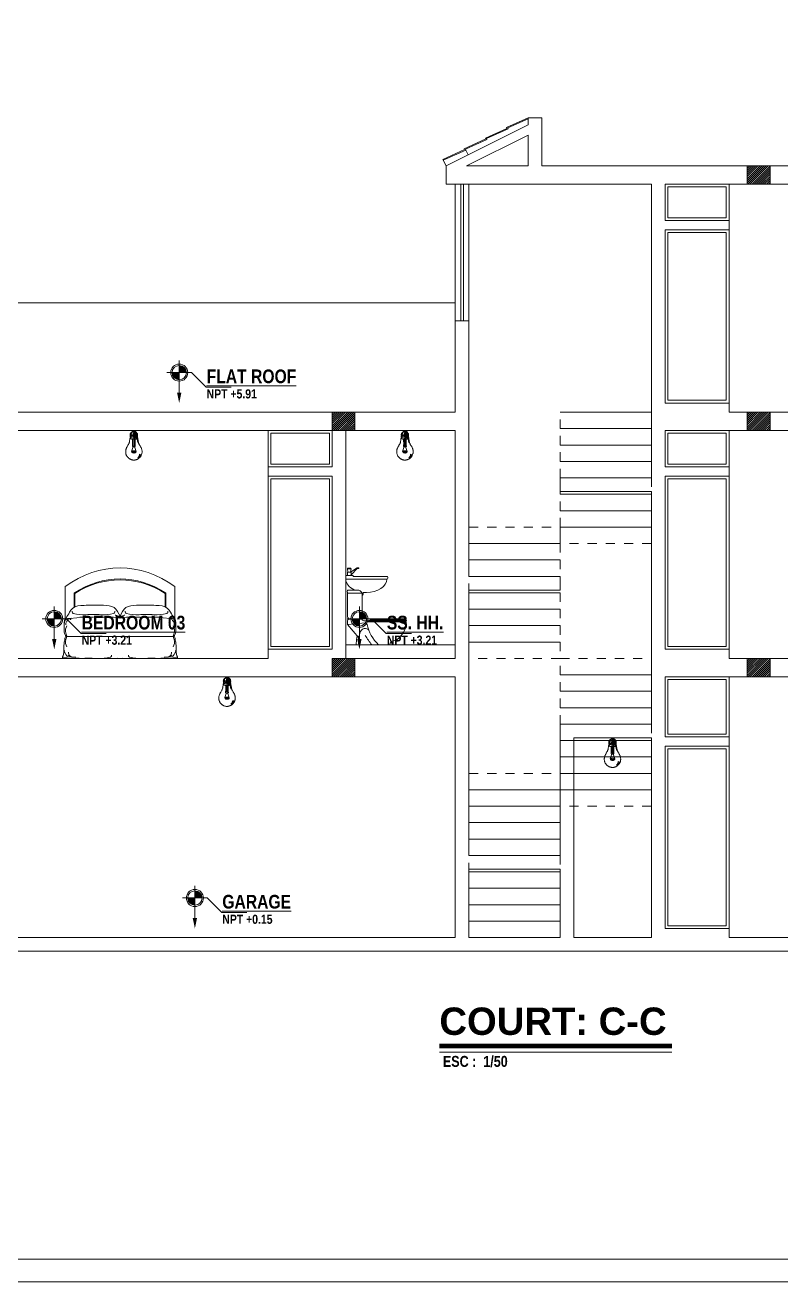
# Model space of a CAD drawing. Header units: millimetres. Extents: x 68 to 194, y 47 to 103.
# Drawn here: x 120.55 to 128.83, y 75.1 to 88.88 of the extents above; entities that cross this region are included whole.
import ezdxf
from ezdxf.enums import TextEntityAlignment as Align

# ---------------------------------------------------------------- set-up
doc = ezdxf.new("R2010")
doc.units = ezdxf.units.MM
doc.linetypes.add('DASHED2', pattern=[0.375, 0.25, -0.125])
for name, color, linetype, lineweight in [('A_Bloques', 56, 'Continuous', 15), ('A_Pared', 147, 'Continuous', 15), ('A_Texto', 43, 'Continuous', 9), ('A_Ventana', 140, 'Continuous', 9), ('Complemento', 151, 'Continuous', 9), ('E_Columna', 3, 'Continuous', 25), ('G_Proyección', 8, 'DASHED2', 15), ('G_Texto', 122, 'Continuous', 20), ('Teja', 14, 'Continuous', 20)]:
    doc.layers.add(name, color=color, linetype=linetype, lineweight=lineweight)
doc.styles.add('AMBIENTES', font='ARIALNB.TTF', dxfattribs={"height": 0.15})
doc.styles.add('Arial Marron', font='ARIALN.TTF')
doc.styles.add('Cotas', font='ARIALNB.TTF', dxfattribs={"height": 0.1})
doc.styles.add('Titulo', font='arialbd.ttf', dxfattribs={"height": 0.2})

# ---------------------------------------------------------------- blocks, each defined once
blk = doc.blocks.new('TITULP')
h = blk.add_hatch(color=1)
h.paths.add_polyline_path([(0, -0.055), (0, -0.134), (0.079, -0.134, 0.414214)])
h.paths.add_polyline_path([(0, -0.134), (-0.079, -0.134, 0.414214), (0, -0.213)])
for p, q in [((0, -0.353), (0, 0)), ((-0.134, -0.134), (0.134, -0.134)), ((0.294, -0.294), (0.57, -0.294))]:
    blk.add_line(p, q)
at = {"lineweight": 18}
blk.add_line((0.134, -0.134), (0.294, -0.294), dxfattribs=at)
for radius in [0.0937, 0.0785]:
    blk.add_circle((0, -0.134), radius)
blk.add_solid([(0.024, -0.353), (0, -0.468), (-0.024, -0.353)])
at = {"style": 'Arial Marron', "width": 1.35}
blk.add_attdef('%%USALA', text='', height=0.14, dxfattribs=at).set_placement((0.305, -0.112), align=Align.TOP_LEFT)
at = {"style": 'Arial Marron', "width": 1.1}
blk.add_attdef('NPT%%P0.00', text='', height=0.1, dxfattribs=at).set_placement((0.603, -0.397), align=Align.MIDDLE_CENTER)
at = {"style": 'Arial Marron'}
blk.add_attdef('PISO', text='', height=0.08, dxfattribs=at).set_placement((0.603, -0.539), align=Align.MIDDLE_CENTER)
blk = doc.blocks.new('FOCO')
at = {"color": 7, "lineweight": 13}
for points in [[(0.044, -0.034), (0.027, -0.007), (0.025, -0.006), (0.023, -0.004), (0.02, -0.003), (0.017, -0.002), (0.014, -0.001), (0.011, -0.001), (0.008, -0.001), (0.005, 0), (0.001, 0), (-0.001, 0), (-0.005, 0), (-0.008, -0.001), (-0.011, -0.001), (-0.015, -0.001), (-0.018, -0.002), (-0.021, -0.003), (-0.023, -0.004), (-0.025, -0.006), (-0.026, -0.007), (-0.028, -0.008), (-0.043, -0.034)], [(-0.086, -0.268), (-0.083, -0.264), (-0.066, -0.19), (-0.063, -0.182), (-0.058, -0.176), (-0.051, -0.171), (-0.044, -0.166), (-0.036, -0.162), (-0.028, -0.159), (-0.018, -0.155), (-0.011, -0.153), (-0.001, -0.152), (0.011, -0.153), (0.009, -0.148), (0.001, -0.147), (-0.005, -0.147), (-0.013, -0.148), (-0.02, -0.149), (-0.03, -0.15), (-0.037, -0.152), (-0.046, -0.154), (-0.05, -0.156), (-0.058, -0.159), (-0.065, -0.163), (-0.068, -0.166), (-0.07, -0.17), (-0.072, -0.177), (-0.073, -0.185), (-0.086, -0.268), (-0.086, -0.268)], [(-0.012, -0.197), (-0.012, -0.335)], [(0.021, -0.197), (0.022, -0.335)], [(-0.082, -0.599), (-0.098, -0.591), (-0.113, -0.582), (-0.124, -0.573), (-0.131, -0.563), (-0.136, -0.553), (-0.14, -0.544), (-0.142, -0.535), (-0.121, -0.522), (-0.119, -0.535), (-0.116, -0.548), (-0.111, -0.562), (-0.104, -0.573), (-0.095, -0.585), (-0.082, -0.599), (-0.082, -0.599)], [(-0.044, -0.471), (-0.044, -0.472), (-0.043, -0.474), (-0.043, -0.476), (-0.042, -0.477), (-0.041, -0.479), (-0.04, -0.48), (-0.039, -0.482), (-0.038, -0.483), (-0.037, -0.484), (-0.035, -0.486), (-0.033, -0.487), (-0.031, -0.488), (-0.029, -0.489), (-0.027, -0.49), (-0.025, -0.491), (-0.022, -0.492), (-0.02, -0.493), (-0.017, -0.493), (-0.014, -0.494), (-0.012, -0.495), (-0.009, -0.495), (-0.006, -0.495), (-0.003, -0.496), (0, -0.496), (0.003, -0.496), (0.006, -0.496), (0.008, -0.495), (0.011, -0.495), (0.014, -0.495), (0.017, -0.494), (0.02, -0.494), (0.022, -0.493), (0.025, -0.492), (0.027, -0.492), (0.03, -0.491), (0.032, -0.49), (0.034, -0.489), (0.036, -0.487), (0.038, -0.486), (0.04, -0.485), (0.041, -0.484), (0.043, -0.482), (0.044, -0.481), (0.045, -0.479), (0.046, -0.478), (0.047, -0.476), (0.047, -0.475), (0.048, -0.473), (0.048, -0.472), (0.048, -0.47), (0.048, -0.468), (0.047, -0.467), (0.047, -0.465), (0.046, -0.464), (0.045, -0.462), (0.044, -0.461), (0.043, -0.459), (0.041, -0.458), (0.04, -0.457), (0.038, -0.455), (0.036, -0.454), (0.034, -0.453), (0.032, -0.452), (0.03, -0.451), (0.027, -0.45), (0.025, -0.449), (0.022, -0.449), (0.02, -0.448), (0.017, -0.447), (0.014, -0.447), (0.011, -0.447), (0.008, -0.446), (0.006, -0.446), (0.003, -0.446), (0, -0.446), (-0.003, -0.446), (-0.006, -0.446), (-0.009, -0.447), (-0.012, -0.447), (-0.014, -0.448), (-0.017, -0.448), (-0.02, -0.449), (-0.022, -0.45), (-0.025, -0.451), (-0.027, -0.452), (-0.029, -0.453), (-0.031, -0.454), (-0.033, -0.455), (-0.035, -0.456), (-0.037, -0.457), (-0.038, -0.459), (-0.039, -0.46), (-0.04, -0.462), (-0.041, -0.463), (-0.042, -0.465), (-0.043, -0.466), (-0.043, -0.468), (-0.044, -0.469), (-0.044, -0.471)]]:
    blk.add_lwpolyline(points, dxfattribs=at)
at = {"color": 47, "lineweight": 13}
blk.add_lwpolyline([(0.028, -0.028), (0.02, -0.003), (0.017, -0.002), (0.014, -0.001), (0.011, -0.001), (0.008, -0.001), (0.005, 0), (0.001, 0), (-0.001, 0), (-0.005, 0), (-0.008, -0.026)], dxfattribs=at)
at = {"color": 254, "lineweight": 13}
for points in [[(-0.069, -0.149), (-0.072, -0.151), (-0.074, -0.153), (-0.075, -0.155), (-0.076, -0.156), (-0.077, -0.157), (-0.078, -0.159), (-0.078, -0.159), (-0.079, -0.161), (-0.079, -0.163), (-0.079, -0.165), (-0.081, -0.173), (-0.091, -0.239), (-0.093, -0.249), (-0.095, -0.256), (-0.097, -0.265), (-0.101, -0.276), (-0.105, -0.285), (-0.108, -0.293), (-0.111, -0.3), (-0.114, -0.306), (-0.12, -0.318), (-0.126, -0.328), (-0.132, -0.338), (-0.137, -0.345), (-0.145, -0.359), (-0.151, -0.369), (-0.156, -0.377), (-0.16, -0.386), (-0.164, -0.397), (-0.167, -0.407), (-0.17, -0.417), (-0.172, -0.426), (-0.174, -0.436), (-0.175, -0.448), (-0.176, -0.462), (-0.176, -0.476), (-0.175, -0.486), (-0.173, -0.496), (-0.171, -0.505), (-0.169, -0.516), (-0.165, -0.528), (-0.162, -0.538), (-0.158, -0.548), (-0.153, -0.557), (-0.146, -0.568), (-0.138, -0.579), (-0.131, -0.588), (-0.124, -0.595), (-0.116, -0.602), (-0.108, -0.609), (-0.1, -0.616), (-0.09, -0.622), (-0.079, -0.629), (-0.068, -0.635), (-0.055, -0.64), (-0.044, -0.644), (-0.035, -0.646), (-0.024, -0.648), (-0.015, -0.65), (-0.004, -0.651), (0.006, -0.651), (0.017, -0.651), (0.026, -0.65), (0.036, -0.647), (0.044, -0.646), (0.054, -0.643), (0.063, -0.64), (0.071, -0.637), (0.079, -0.633), (0.087, -0.629), (0.094, -0.625), (0.102, -0.62), (0.11, -0.614), (0.118, -0.608), (0.125, -0.602), (0.132, -0.595), (0.14, -0.587), (0.146, -0.579), (0.152, -0.573), (0.158, -0.563), (0.164, -0.553), (0.17, -0.541), (0.174, -0.529), (0.177, -0.518), (0.18, -0.506), (0.182, -0.495), (0.183, -0.484), (0.183, -0.474), (0.183, -0.464), (0.183, -0.453), (0.182, -0.443), (0.181, -0.431), (0.179, -0.42), (0.176, -0.41), (0.172, -0.398), (0.168, -0.387), (0.163, -0.378), (0.157, -0.367), (0.151, -0.357), (0.146, -0.347), (0.14, -0.337), (0.135, -0.326), (0.125, -0.311), (0.117, -0.295), (0.112, -0.287), (0.11, -0.28), (0.107, -0.272), (0.104, -0.262), (0.102, -0.254), (0.099, -0.245), (0.098, -0.232), (0.096, -0.218), (0.094, -0.207), (0.092, -0.192), (0.091, -0.182), (0.09, -0.174), (0.087, -0.165), (0.087, -0.163), (0.086, -0.16), (0.086, -0.159), (0.086, -0.159), (0.085, -0.157), (0.084, -0.156), (0.082, -0.154), (0.08, -0.153), (0.078, -0.15), (0.074, -0.149), (0.07, -0.146), (0.066, -0.145), (0.062, -0.143), (0.058, -0.142), (0.054, -0.141), (0.049, -0.14), (0.045, -0.139), (0.04, -0.138), (0.036, -0.138), (0.031, -0.137), (0.026, -0.137), (0.022, -0.136), (0.017, -0.136), (0.012, -0.136), (0.008, -0.136), (0.004, -0.136), (0, -0.136), (-0.006, -0.136), (-0.01, -0.136), (-0.014, -0.136), (-0.019, -0.137), (-0.024, -0.137), (-0.028, -0.138), (-0.033, -0.138), (-0.038, -0.139), (-0.042, -0.14), (-0.046, -0.141), (-0.05, -0.142), (-0.054, -0.143), (-0.058, -0.145), (-0.061, -0.146), (-0.065, -0.148), (-0.069, -0.149), (-0.069, -0.149)], [(-0.062, -0.089), (-0.06, -0.091), (-0.052, -0.085), (-0.045, -0.082), (-0.036, -0.08), (-0.038, -0.078), (-0.043, -0.078), (-0.049, -0.079), (-0.056, -0.083), (-0.062, -0.089), (-0.062, -0.089)], [(-0.061, -0.066), (-0.059, -0.068), (-0.051, -0.063), (-0.043, -0.059), (-0.034, -0.057), (-0.036, -0.055), (-0.042, -0.055), (-0.049, -0.057), (-0.056, -0.061), (-0.061, -0.066), (-0.061, -0.066)], [(-0.06, -0.109), (-0.057, -0.111), (-0.048, -0.107), (-0.039, -0.103), (-0.031, -0.101), (-0.032, -0.099), (-0.038, -0.099), (-0.046, -0.101), (-0.054, -0.104), (-0.06, -0.109), (-0.06, -0.109)], [(-0.054, -0.13), (-0.05, -0.132), (-0.04, -0.127), (-0.032, -0.124), (-0.023, -0.122), (-0.025, -0.12), (-0.031, -0.12), (-0.038, -0.122), (-0.046, -0.125), (-0.054, -0.13), (-0.054, -0.13)], [(-0.005, -0.35), (-0.005, -0.351), (-0.005, -0.351), (-0.005, -0.351), (-0.005, -0.352), (-0.005, -0.352), (-0.004, -0.352), (-0.004, -0.353), (-0.004, -0.353), (-0.004, -0.353), (-0.004, -0.354), (-0.004, -0.354), (-0.004, -0.354), (-0.003, -0.355), (-0.003, -0.355), (-0.003, -0.355), (-0.003, -0.355), (-0.003, -0.356), (-0.002, -0.356), (-0.002, -0.356), (-0.002, -0.356), (-0.002, -0.356), (-0.001, -0.356), (-0.001, -0.356), (-0.001, -0.356), (-0.001, -0.356), (0, -0.356), (0, -0.356), (0, -0.356), (0, -0.356), (0, -0.356), (0.001, -0.356), (0.001, -0.356), (0.001, -0.356), (0.001, -0.355), (0.002, -0.355), (0.002, -0.355), (0.002, -0.355), (0.002, -0.354), (0.002, -0.354), (0.002, -0.354), (0.003, -0.353), (0.003, -0.353), (0.003, -0.353), (0.003, -0.352), (0.003, -0.352), (0.003, -0.351), (0.003, -0.351), (0.003, -0.351), (0.003, -0.35), (0.003, -0.35), (0.003, -0.35), (0.003, -0.349), (0.003, -0.349), (0.003, -0.348), (0.003, -0.348), (0.003, -0.348), (0.003, -0.347), (0.003, -0.347), (0.002, -0.347), (0.002, -0.346), (0.002, -0.346), (0.002, -0.346), (0.002, -0.345), (0.002, -0.345), (0.001, -0.345), (0.001, -0.345), (0.001, -0.344), (0.001, -0.344), (0, -0.344), (0, -0.344), (0, -0.344), (0, -0.344), (0, -0.344), (-0.001, -0.344), (-0.001, -0.344), (-0.001, -0.344), (-0.001, -0.344), (-0.002, -0.344), (-0.002, -0.344), (-0.002, -0.344), (-0.002, -0.344), (-0.003, -0.345), (-0.003, -0.345), (-0.003, -0.345), (-0.003, -0.345), (-0.003, -0.346), (-0.004, -0.346), (-0.004, -0.346), (-0.004, -0.346), (-0.004, -0.347), (-0.004, -0.347), (-0.004, -0.347), (-0.004, -0.348), (-0.005, -0.348), (-0.005, -0.349), (-0.005, -0.349), (-0.005, -0.349), (-0.005, -0.35), (-0.005, -0.35)]]:
    blk.add_lwpolyline(points, dxfattribs=at)
at = {"color": 31, "lineweight": 13}
for points in [[(0.08, -0.153), (0.081, -0.149), (0.081, -0.147), (0.081, -0.146), (0.08, -0.142), (0.081, -0.14), (0.082, -0.137), (0.083, -0.136), (0.084, -0.133), (0.084, -0.13), (0.083, -0.128), (0.082, -0.126), (0.08, -0.124), (0.079, -0.121), (0.079, -0.12), (0.08, -0.118), (0.081, -0.116), (0.083, -0.114), (0.084, -0.113), (0.084, -0.111), (0.083, -0.109), (0.082, -0.107), (0.08, -0.105), (0.08, -0.103), (0.079, -0.101), (0.08, -0.099), (0.081, -0.097), (0.083, -0.095), (0.085, -0.093), (0.085, -0.091), (0.084, -0.088), (0.083, -0.087), (0.081, -0.085), (0.079, -0.082), (0.078, -0.079), (0.079, -0.076), (0.081, -0.074), (0.082, -0.072), (0.082, -0.07), (0.081, -0.069), (0.08, -0.067), (0.078, -0.064), (0.074, -0.059), (0.066, -0.051), (0.06, -0.045), (0.056, -0.041), (0.051, -0.039), (0.047, -0.036), (0.04, -0.032), (0.03, -0.028), (0.022, -0.027), (0.014, -0.026), (0.003, -0.025), (-0.008, -0.026), (-0.018, -0.026), (-0.026, -0.027), (-0.033, -0.029), (-0.039, -0.031), (-0.043, -0.033), (-0.047, -0.036), (-0.05, -0.038), (-0.053, -0.041), (-0.063, -0.054), (-0.07, -0.065), (-0.073, -0.071), (-0.074, -0.073), (-0.074, -0.075), (-0.074, -0.077), (-0.073, -0.079), (-0.072, -0.081), (-0.071, -0.083), (-0.072, -0.085), (-0.073, -0.087), (-0.074, -0.088), (-0.075, -0.09), (-0.076, -0.092), (-0.077, -0.094), (-0.077, -0.097), (-0.076, -0.098), (-0.075, -0.1), (-0.074, -0.102), (-0.072, -0.104), (-0.072, -0.106), (-0.072, -0.107), (-0.074, -0.11), (-0.076, -0.112), (-0.076, -0.114), (-0.076, -0.117), (-0.075, -0.119), (-0.074, -0.121), (-0.073, -0.123), (-0.072, -0.125), (-0.073, -0.127), (-0.074, -0.13), (-0.075, -0.131), (-0.076, -0.133), (-0.077, -0.135), (-0.077, -0.137), (-0.077, -0.138), (-0.075, -0.141), (-0.074, -0.143), (-0.073, -0.145), (-0.073, -0.147), (-0.074, -0.149), (-0.073, -0.153), (-0.072, -0.153)], [(0.079, -0.153), (0.08, -0.153), (0.08, -0.153)]]:
    blk.add_lwpolyline(points, dxfattribs=at)
at = {"color": 21, "lineweight": 13}
for points in [[(0.001, -0.127), (0.02, -0.126), (-0.009, -0.123), (-0.007, -0.122), (-0.004, -0.12), (0.001, -0.119), (0.007, -0.117), (0.014, -0.116), (0.022, -0.116), (0.032, -0.115), (0.042, -0.114), (0.053, -0.114), (0.036, -0.11), (0.026, -0.108), (0.017, -0.108), (0.005, -0.108), (-0.011, -0.109), (-0.024, -0.111), (-0.036, -0.114), (-0.048, -0.118), (-0.053, -0.12), (-0.058, -0.121), (-0.061, -0.122), (-0.062, -0.121), (-0.062, -0.119), (-0.061, -0.117), (-0.058, -0.114), (-0.053, -0.111), (-0.046, -0.108), (-0.038, -0.104), (-0.027, -0.101), (-0.014, -0.098), (-0.001, -0.097), (0.012, -0.094), (0.036, -0.092), (0.021, -0.089), (0.01, -0.087), (-0.005, -0.088), (-0.02, -0.09), (-0.031, -0.092), (-0.04, -0.094), (-0.048, -0.097), (-0.055, -0.099), (-0.061, -0.101), (-0.064, -0.102), (-0.066, -0.102), (-0.066, -0.1), (-0.064, -0.098), (-0.062, -0.095), (-0.057, -0.092), (-0.051, -0.088), (-0.044, -0.085), (-0.035, -0.082), (-0.025, -0.079), (-0.01, -0.076), (0.001, -0.074), (0.011, -0.072), (0.026, -0.072), (0.011, -0.069), (-0.001, -0.068), (-0.011, -0.068), (-0.022, -0.068), (-0.033, -0.07), (-0.041, -0.072), (-0.048, -0.074), (-0.059, -0.078), (-0.06, -0.078), (-0.061, -0.077), (-0.061, -0.075), (-0.06, -0.072), (-0.057, -0.07), (-0.054, -0.067), (-0.047, -0.064), (-0.04, -0.061), (-0.034, -0.059), (-0.027, -0.057), (-0.02, -0.056), (-0.011, -0.055), (-0.001, -0.055), (0.008, -0.054), (0.024, -0.054), (0.015, -0.052), (0.008, -0.05), (-0.001, -0.049), (-0.008, -0.048), (-0.015, -0.048), (-0.023, -0.048), (-0.029, -0.049), (-0.035, -0.05), (-0.043, -0.052), (-0.049, -0.053), (-0.051, -0.053), (-0.052, -0.051), (-0.051, -0.049), (-0.049, -0.047), (-0.047, -0.045), (-0.044, -0.044), (-0.04, -0.042), (-0.035, -0.041), (-0.024, -0.039), (-0.013, -0.038), (0.008, -0.036), (-0.019, -0.035), (-0.025, -0.035), (-0.028, -0.034), (-0.029, -0.033), (-0.028, -0.03), (-0.03, -0.029), (-0.033, -0.029), (-0.039, -0.031), (-0.043, -0.033), (-0.047, -0.036), (-0.05, -0.038), (-0.053, -0.041), (-0.063, -0.054), (-0.07, -0.065), (-0.073, -0.071), (-0.074, -0.073), (-0.074, -0.075), (-0.074, -0.077), (-0.073, -0.079), (-0.072, -0.081), (-0.071, -0.083), (-0.072, -0.085), (-0.073, -0.087), (-0.074, -0.088), (-0.075, -0.09), (-0.076, -0.092), (-0.077, -0.094), (-0.077, -0.097), (-0.076, -0.098), (-0.075, -0.1), (-0.074, -0.102), (-0.072, -0.104), (-0.072, -0.106), (-0.072, -0.107), (-0.074, -0.11), (-0.076, -0.112), (-0.076, -0.114), (-0.076, -0.117), (-0.075, -0.119), (-0.074, -0.121), (-0.073, -0.123), (-0.072, -0.125), (-0.073, -0.127), (-0.074, -0.13), (-0.075, -0.131), (-0.076, -0.133), (-0.077, -0.135), (-0.077, -0.137), (-0.077, -0.138), (-0.075, -0.141), (-0.074, -0.143), (-0.073, -0.145), (-0.073, -0.151), (-0.06, -0.142), (-0.052, -0.139), (-0.042, -0.136), (-0.031, -0.133), (-0.022, -0.13), (-0.012, -0.129), (0.001, -0.127), (0.001, -0.127)], [(0.081, -0.069), (0.081, -0.071), (0.081, -0.073), (0.08, -0.075), (0.077, -0.072), (0.073, -0.069), (0.069, -0.067), (0.063, -0.065), (0.054, -0.063), (0.052, -0.059), (0.057, -0.06), (0.061, -0.061), (0.063, -0.06), (0.064, -0.058), (0.063, -0.055), (0.061, -0.052), (0.057, -0.048), (0.052, -0.043), (0.044, -0.038), (0.044, -0.034), (0.048, -0.036), (0.052, -0.039), (0.058, -0.043), (0.063, -0.048), (0.067, -0.052), (0.071, -0.057), (0.075, -0.061), (0.079, -0.065), (0.081, -0.069), (0.081, -0.069)], [(0.084, -0.093), (0.083, -0.095), (0.081, -0.092), (0.079, -0.091), (0.077, -0.089), (0.073, -0.088), (0.068, -0.086), (0.062, -0.085), (0.055, -0.082), (0.054, -0.077), (0.061, -0.08), (0.067, -0.082), (0.071, -0.082), (0.074, -0.082), (0.076, -0.081), (0.078, -0.079), (0.079, -0.081), (0.081, -0.085), (0.083, -0.087), (0.085, -0.09), (0.084, -0.093), (0.084, -0.093)], [(0.084, -0.112), (0.083, -0.114), (0.082, -0.112), (0.08, -0.111), (0.076, -0.109), (0.072, -0.108), (0.066, -0.107), (0.059, -0.106), (0.057, -0.1), (0.065, -0.101), (0.071, -0.102), (0.076, -0.101), (0.079, -0.099), (0.079, -0.101), (0.079, -0.103), (0.08, -0.104), (0.082, -0.107), (0.084, -0.11), (0.084, -0.112), (0.084, -0.112)], [(0.083, -0.136), (0.082, -0.133), (0.08, -0.131), (0.076, -0.128), (0.072, -0.125), (0.068, -0.124), (0.064, -0.123), (0.066, -0.12), (0.071, -0.12), (0.076, -0.12), (0.08, -0.118), (0.079, -0.12), (0.079, -0.122), (0.08, -0.124), (0.082, -0.127), (0.084, -0.13), (0.084, -0.133), (0.083, -0.136), (0.083, -0.136)], [(0.081, -0.148), (0.079, -0.146), (0.076, -0.144), (0.073, -0.142), (0.07, -0.14), (0.067, -0.139), (0.065, -0.137), (0.069, -0.136), (0.073, -0.137), (0.077, -0.139), (0.081, -0.141), (0.08, -0.142), (0.08, -0.145), (0.081, -0.148), (0.081, -0.148)]]:
    blk.add_lwpolyline(points, dxfattribs=at)
at = {"color": 252, "lineweight": 13}
for points in [[(-0.075, -0.168), (-0.075, -0.169), (-0.075, -0.171), (-0.074, -0.173), (-0.073, -0.174), (-0.071, -0.176), (-0.07, -0.177), (-0.068, -0.179), (-0.065, -0.18), (-0.063, -0.182), (-0.06, -0.183), (-0.057, -0.184), (-0.054, -0.186), (-0.05, -0.187), (-0.046, -0.188), (-0.042, -0.189), (-0.038, -0.19), (-0.034, -0.191), (-0.029, -0.191), (-0.025, -0.192), (-0.02, -0.193), (-0.015, -0.193), (-0.01, -0.193), (-0.005, -0.194), (0, -0.194), (0.005, -0.194), (0.01, -0.194), (0.015, -0.194), (0.019, -0.193), (0.024, -0.193), (0.029, -0.192), (0.034, -0.192), (0.038, -0.191), (0.043, -0.19), (0.047, -0.189), (0.051, -0.189), (0.055, -0.187), (0.059, -0.186), (0.062, -0.185), (0.065, -0.184), (0.068, -0.183), (0.071, -0.181), (0.073, -0.18), (0.075, -0.178), (0.077, -0.177), (0.079, -0.175), (0.08, -0.173), (0.081, -0.172), (0.082, -0.17), (0.082, -0.168), (0.082, -0.167), (0.082, -0.165), (0.081, -0.163), (0.08, -0.162), (0.079, -0.16), (0.077, -0.159), (0.075, -0.157), (0.073, -0.156), (0.071, -0.154), (0.068, -0.153), (0.065, -0.151), (0.062, -0.15), (0.059, -0.149), (0.055, -0.148), (0.051, -0.147), (0.047, -0.146), (0.043, -0.145), (0.038, -0.144), (0.034, -0.143), (0.029, -0.143), (0.024, -0.142), (0.019, -0.142), (0.015, -0.142), (0.01, -0.141), (0.005, -0.141), (0, -0.141), (-0.005, -0.142), (-0.01, -0.142), (-0.015, -0.142), (-0.02, -0.143), (-0.025, -0.143), (-0.029, -0.144), (-0.034, -0.145), (-0.038, -0.145), (-0.042, -0.146), (-0.046, -0.147), (-0.05, -0.148), (-0.054, -0.15), (-0.057, -0.151), (-0.06, -0.152), (-0.063, -0.153), (-0.065, -0.155), (-0.068, -0.156), (-0.07, -0.158), (-0.071, -0.159), (-0.073, -0.161), (-0.074, -0.163), (-0.075, -0.164), (-0.075, -0.166), (-0.075, -0.168)], [(-0.01, -0.349), (-0.046, -0.461), (-0.04, -0.463), (-0.033, -0.466), (-0.023, -0.469), (-0.015, -0.471), (-0.007, -0.472), (0.001, -0.473), (0.009, -0.472), (0.021, -0.471), (0.03, -0.469), (0.039, -0.466), (0.047, -0.462), (0.054, -0.459), (0.018, -0.349)]]:
    blk.add_lwpolyline(points, dxfattribs=at)
at = {"color": 253, "lineweight": 13}
blk.add_lwpolyline([(0.035, -0.348), (0.034, -0.318), (0.031, -0.314), (0.032, -0.189), (0.028, -0.176), (0.017, -0.176), (0.009, -0.182), (-0.001, -0.182), (-0.009, -0.176), (-0.02, -0.176), (-0.024, -0.189), (-0.022, -0.314), (-0.024, -0.318), (-0.027, -0.348), (-0.013, -0.359), (-0.006, -0.359), (-0.003, -0.362), (0.013, -0.362), (0.016, -0.359), (0.022, -0.359), (0.035, -0.348), (0.035, -0.348)], dxfattribs=at)
at = {"color": 251, "lineweight": 13}
for points in [[(-0.007, -0.194), (-0.007, -0.332)], [(0.016, -0.332), (0.016, -0.193)]]:
    blk.add_lwpolyline(points, dxfattribs=at)
blk = doc.blocks.new('dormirtorio_07')
for p, q in [((-75, 78.8), (-75, 43.3)), ((-63, 56.1), (-63, 71.8)), ((-62, 56.6), (-62, 71.2)), ((62, 56.6), (62, 71.2)), ((63, 56.1), (63, 71.8)), ((75, 78.8), (75, 43.3)), ((-73.8, 24.2), (73.8, 24.2))]:
    blk.add_line(p, q)
for points in [[(-66.3, 44.3), (-71.9, 43.7, 0.12482), (-74.2, 42.8, 0.143843), (-75.8, 40.8, 0.09533), (-76.2, 38.8, 1.197972)], [(-64.3, 44.1), (-66.7, 43.9, 0.387566), (-67.4, 43.1, -0.683187), (-68.1, 42.9, 0.173692), (-69.5, 43.7, 0.32079), (-71.2, 42.9, -0.08197), (-73.2, 40.3, 0.297092), (-74, 36.8, 0.71836)], [(-36.4, 48.1, 0.005665), (-46.6, 48, -0.05078), (-64, 49.3, -0.424861), (-65.6, 51.7)], [(-36.4, 45.2, -0.005665), (-46.6, 45.3, 0.048737), (-63.3, 44.1, 0.048737)], [(-36.4, 48.1, -0.005665), (-26.2, 48, 0.05078), (-8.8, 49.3, 0.424861), (-7.2, 51.7)], [(-28, 45.2, 0.005665), (-17.8, 45.3, -0.05078), (-0.4, 44)], [(-0.2, 44.5), (-2.5, 46.3, 0.213183), (-6.8, 47.3, -0.760516)], [(0.2, 44.5), (2.5, 46.3, -0.213183), (6.8, 47.3, 0.760516)], [(28, 45.2, -0.005665), (17.8, 45.3, 0.05078), (0.4, 44)], [(36.4, 48.1, 0.005665), (26.2, 48, -0.05078), (8.8, 49.3, -0.424861), (7.2, 51.7)], [(36.4, 48.1, -0.005665), (46.6, 48, 0.05078), (64, 49.3, 0.424861), (65.6, 51.7)], [(36.4, 45.2, 0.005665), (46.6, 45.3, -0.048737), (63.3, 44.1, -0.048737)], [(64.3, 44.1), (66.7, 43.9, -0.387566), (67.4, 43.1, 0.683187), (68.1, 42.9, -0.173692), (69.5, 43.7, -0.32079), (71.2, 42.9, 0.08197), (73.2, 40.3, -0.297092), (74, 36.8, -0.71836)], [(66.3, 44.3), (71.9, 43.7, -0.12482), (74.2, 42.8, -0.143843), (75.8, 40.8, -0.09533), (76.2, 38.8, -1.197972)], [(-70.7, 24.2), (-72.4, 24.4, -0.34929), (-73.5, 25.5), (-74.3, 27.7, -0.274373), (-72.7, 35.8, -0.655189)], [(70.7, 24.2), (72.4, 24.4, 0.34929), (73.5, 25.5), (74.3, 27.7, 0.274373), (72.7, 35.8, 0.655189)], [(-70.7, 24.2), (-72.4, 24, 0.34929), (-73.5, 23), (-74.3, 20.7, 0.274373), (-72.7, 12.7, 0.655189)], [(70.7, 24.2), (72.4, 24, -0.34929), (73.5, 23), (74.3, 20.7, -0.274373), (72.7, 12.7, -0.655189)], [(-78.9, 0.8), (-77.6, 0.8, -0.064428), (-70.7, 0.2, -0.007336), (-50.9, 0.1, -0.01133), (-30.5, 0, 0.05078), (-13.1, 1.4, 0.424861), (-11.5, 3.7, -0.170355)], [(-66.4, 1.9), (-68.8, 2.1, -0.387566), (-69.5, 2.9, 0.683187), (-70.2, 3.1, -0.173692), (-71.6, 2.3, -0.32079), (-73.3, 3.1, 0.08197), (-75.3, 5.7, -0.297092), (-76.1, 9.2, -0.71836)], [(-60.7, 1.3), (-66.3, 1.9, -0.12482), (-68.6, 2.8, -0.143843), (-70.2, 4.7, -0.09533), (-70.7, 6.8, -1.197972)], [(78.9, 0.8), (77.6, 0.8, 0.064428), (70.7, 0.2, 0.007336), (50.9, 0.1, 0.01133), (30.5, 0, -0.05078), (13.1, 1.4, -0.424861), (11.5, 3.7, 0.170355)], [(60.7, 1.3), (66.3, 1.9, 0.12482), (68.6, 2.8, 0.143843), (70.2, 4.7, 0.09533), (70.7, 6.8, 1.197972)], [(66.4, 1.9), (68.8, 2.1, 0.387566), (69.5, 2.9, -0.683187), (70.2, 3.1, 0.173692), (71.6, 2.3, 0.32079), (73.3, 3.1, -0.08197), (75.3, 5.7, 0.297092), (76.1, 9.2, 0.71836)]]:
    blk.add_lwpolyline(points, format="xyb")
for centre, radius, start, end in [((0, -49.1), 148.3, 59.6247, 120.3753), ((0, -49.1), 136.3, 62.4743, 117.5257), ((0, -49.1), 135.3, 62.7308, 117.2692), ((-73.8, 23), 1.22, 90, 180), ((73.8, 23), 1.22, 0, 90)]:
    blk.add_arc(centre, radius, start, end)
for points in [[(-73.8, 44.2), (-69.1, 50.7), (-65, 54.9), (-49.3, 58.2), (-37.1, 58.4), (-22.7, 58.4), (-8.1, 55.7), (0, 46.4)], [(73.8, 44.2), (69.1, 50.7), (65, 54.9), (49.3, 58.2), (37.1, 58.4), (22.7, 58.4), (8.1, 55.7), (0, 46.4)], [(-73.8, 44.2), (-75, 43.3), (-76.3, 34.4), (-76.1, 27.4), (-73.8, 24.2)], [(73.8, 44.2), (75, 43.3), (76.3, 34.4), (76.1, 27.4), (73.8, 24.2)], [(-20.4, 0.4), (-10.4, 0), (-5, 0.1), (-0.7, 0.1), (0, 0)], [(20.4, 0.4), (10.4, 0), (5, 0.1), (0.7, 0.1), (0, 0)]]:
    blk.add_spline(points, degree=3)
for points in [[(-75, 23), (-75.5, 21.3), (-76.6, 17.2), (-77.4, 10.3), (-76.4, 4.8), (-79, 1.3), (-78.9, 0.8)], [(75, 23), (75.5, 21.3), (76.6, 17.2), (77.4, 10.3), (76.4, 4.8), (79, 1.3), (78.9, 0.8)]]:
    blk.add_open_spline(points, degree=3, knots=[0, 0, 0, 0, 0.05378, 0.1274802, 0.2032051, 0.2258843, 0.2258843, 0.2258843, 0.2258843])
blk = doc.blocks.new('I_L')
for p, q in [((-0.123, 0.995), (-0.143, 0.995)), ((-0.143, 0.995), (-0.143, 0.985)), ((-0.123, 0.985), (-0.143, 0.985)), ((-0.123, 0.995), (-0.052, 0.945)), ((-0.123, 0.995), (-0.123, 0.985)), ((-0.123, 0.985), (-0.058, 0.915)), ((-0.057, 0.984), (-0.052, 0.945)), ((-0.057, 0.984), (-0.018, 0.984)), ((-0.023, 0.99), (-0.052, 0.99)), ((-0.018, 0.984), (-0.022, 0.945)), ((-0.46, 0.89), (-0.46, 0.88)), ((-0.45, 0.9), (-0.085, 0.9)), ((-0.45, 0.87), (0, 0.87)), ((-0.08, 0.905), (-0.08, 0.905)), ((0, 0.91), (-0.075, 0.91)), ((-0.059, 0.95), (-0.053, 0.95)), ((-0.058, 0.94), (-0.058, 0.915)), ((-0.022, 0.945), (-0.052, 0.945)), ((-0.022, 0.91), (-0.052, 0.91)), ((-0.017, 0.94), (-0.017, 0.915)), ((0, 0.91), (0, 0.87)), ((0, 0.868), (0, 0.868)), ((-0.225, 0.723), (-0.191, 0.723)), ((-0.191, 0.723), (-0.191, 0.7)), ((-0.181, 0.69), (-0.181, 0.45)), ((-0.181, 0.69), (-0.178, 0.69)), ((-0.178, 0.716), (-0.02, 0.716)), ((-0.66, 0.426), (-0.282, 0.426)), ((-0.658, 0.421), (-0.658, 0.426)), ((-0.658, 0.421), (-0.282, 0.421)), ((-0.653, 0.434), (-0.282, 0.434)), ((-0.282, 0.434), (-0.281, 0.434)), ((-0.241, 0.414), (-0.197, 0.414)), ((-0.241, 0.414), (-0.238, 0.414)), ((-0.238, 0.414), (-0.238, 0.4)), ((-0.168, 0.437), (-0.182, 0.421)), ((-0.036, 0.432), (-0.032, 0.43)), ((-0.66, 0.4), (-0.238, 0.4)), ((-0.658, 0.408), (-0.251, 0.408)), ((-0.658, 0.408), (-0.658, 0.4)), ((-0.213, 0.389), (-0.021, 0.373)), ((-0.142, 0.227), (-0.02, 0.373)), ((-0.019, 0.412), (-0.019, 0.375))]:
    blk.add_line(p, q)
at = {"linetype": 'Continuous'}
for p, q in [((-0.123, 0.249), (-0.121, 0.235)), ((-0.121, 0.235), (-0.118, 0.199)), ((-0.118, 0.199), (-0.114, 0.158)), ((-0.114, 0.158), (-0.114, 0.15))]:
    blk.add_line(p, q, dxfattribs=at)
blk.add_lwpolyline([(-0.148, 0.429, -0.414214), (-0.178, 0.459), (-0.178, 0.716, -0.319301), (-0.128, 0.75), (-0.021, 0.75, -0.272786), (-0.02, 0.749, -0.267934), (-0.02, 0.716), (-0.02, 0.459, -0.414214), (-0.05, 0.429)], format="xyb", close=True)
for centre, radius, start, end in [((-0.052, 0.985), 0.005, 90, 186.3402), ((-0.023, 0.985), 0.005, 353.6598, 90), ((-0.45, 0.89), 0.01, 90, 180), ((-0.45, 0.88), 0.01, 180, 270), ((-0.085, 0.905), 0.005, 270, 360), ((-0.075, 0.905), 0.005, 90, 180), ((-0.052, 0.94), 0.005, 90, 180), ((-0.052, 0.915), 0.005, 180, 270), ((-0.022, 0.94), 0.005, 0, 90), ((-0.022, 0.915), 0.005, 270, 0), ((-0.181, 0.7), 0.01, 180, 270), ((-0.071, 0.706), 0.05, 115.4019, 117.8648), ((-0.658, 0.415), 0.00655, 90, 270), ((-0.651, 0.426), 0.00894, 102.6971, 180), ((-0.282, 0.424), 0.00219, 270, 90), ((-0.25, 0.453), 0.0444, 224.7866, 268.3144), ((-0.241, 0.464), 0.05, 216.712, 270), ((-0.197, 0.434), 0.02, 270, 319.6326), ((-0.106, 0.45), 0.075, 180, 198.7296), ((-0.039, 0.412), 0.02, 0, 67.2545), ((-0.423, 0.4), 0.237, 180, 233.7673), ((-0.647, 0.456), 0.421, 313.3937, 348.687), ((-0.253, 0.404), 0.00423, 281.6707, 74.7826), ((-0.211, 0.277), 0.0524, 20.9585, 141.1328), ((-0.215, 0.369), 0.02, 85.0728, 168.687), ((-0.372, 0.195), 0.233, 348.81, 25.6234), ((-0.021, 0.375), 0.002, 270, 0), ((-0.534, 0.249), 0.05, 233.7673, 262.1786), ((-0.543, 0.131), 0.0681, 15.9763, 87.7897), ((-0.812, 0.595), 0.69, 319.7845, 330.1573)]:
    blk.add_arc(centre, radius, start, end)
for start_param, end_param in [(0, 1.570796), (2.198874, 3.141593)]:
    blk.add_ellipse((-0.225, 0.87), major_axis=(-0.225, 0), ratio=0.653942, start_param=start_param, end_param=end_param)
blk = doc.blocks.new('Titulo')
at = {"style": 'Titulo', "oblique": 20, "flags": 4}
blk.add_attdef('TITULO', (0.026, 0.189), '', height=0.3, dxfattribs=at)
at = {"oblique": 20, "flags": 4}
blk.add_attdef('ESCALA', (0.26, -0.101), '', height=0.11, dxfattribs=at)

msp = doc.modelspace()

# ---------------------------------------------------------------- hatches: boundary and pattern name
at = {"layer": 'E_Columna', "lineweight": 5}
h = msp.add_hatch(dxfattribs=at)
h.set_pattern_fill('LINE', color=256, scale=0.005, angle=135, style=0)
h.set_pattern_definition([(45, (40.250956, -24.858551), (0.0112253202, -0.0112253202), [])])
h.paths.add_polyline_path([(128.4642, 87.1375), (128.4642, 87.3375), (128.7142, 87.3375), (128.7142, 87.1375)])
h = msp.add_hatch(dxfattribs=at)
h.set_pattern_fill('LINE', color=256, scale=0.005, angle=135, style=0)
h.set_pattern_definition([(45, (40.400956, -27.558551), (0.0112253202, -0.0112253202), [])])
h.paths.add_polyline_path([(123.9142, 84.4375), (123.9142, 84.6375), (124.1642, 84.6375), (124.1642, 84.4375)])
h = msp.add_hatch(dxfattribs=at)
h.set_pattern_fill('LINE', color=256, scale=0.005, angle=135, style=0)
h.set_pattern_definition([(45, (40.250956, -27.558551), (0.0112253202, -0.0112253202), [])])
h.paths.add_polyline_path([(128.4642, 84.4375), (128.4642, 84.6375), (128.7142, 84.6375), (128.7142, 84.4375)])
h = msp.add_hatch(dxfattribs=at)
h.set_pattern_fill('LINE', color=256, scale=0.005, angle=135, style=0)
h.set_pattern_definition([(45, (40.400956, -30.258551), (0.0112253202, -0.0112253202), [])])
h.paths.add_polyline_path([(123.9142, 81.7375), (123.9142, 81.9375), (124.1642, 81.9375), (124.1642, 81.7375)])
h = msp.add_hatch(dxfattribs=at)
h.set_pattern_fill('LINE', color=256, scale=0.005, angle=135, style=0)
h.set_pattern_definition([(45, (40.250956, -30.258551), (0.0112253202, -0.0112253202), [])])
h.paths.add_polyline_path([(128.4642, 81.7375), (128.4642, 81.9375), (128.7142, 81.9375), (128.7142, 81.7375)])

# ---------------------------------------------------------------- linework, layer by layer
at = {"lineweight": 5}
for points in [[(151.7019, 75.1029), (151.7019, 102.6587), (110.6519, 102.6587), (110.6519, 75.1029)], [(151.4519, 75.3529), (151.4519, 102.4087), (110.9019, 102.4087), (110.9019, 75.3529)]]:
    msp.add_lwpolyline(points, close=True, dxfattribs=at)
at = {"layer": 'A_Bloques', "lineweight": 5}
for points in [[(127.5642, 87.1375), (127.5642, 86.7375), (128.2642, 86.7375), (128.2642, 87.1375)], [(127.5942, 87.1075), (127.5942, 86.7675), (128.2342, 86.7675), (128.2342, 87.1075)], [(127.5642, 84.7375), (127.5642, 86.6375), (128.2642, 86.6375), (128.2642, 84.7375)], [(127.5942, 84.7675), (127.5942, 86.6075), (128.2342, 86.6075), (128.2342, 84.7675)], [(123.2142, 84.4375), (123.2142, 84.0375), (123.9142, 84.0375), (123.9142, 84.4375)], [(123.2442, 84.4075), (123.2442, 84.0675), (123.8842, 84.0675), (123.8842, 84.4075)], [(127.5642, 84.4375), (127.5642, 84.0375), (128.2642, 84.0375), (128.2642, 84.4375)], [(127.5942, 84.4075), (127.5942, 84.0675), (128.2342, 84.0675), (128.2342, 84.4075)], [(123.2142, 82.0375), (123.2142, 83.9375), (123.9142, 83.9375), (123.9142, 82.0375)], [(127.5642, 82.0375), (127.5642, 83.9375), (128.2642, 83.9375), (128.2642, 82.0375)], [(123.2442, 82.0675), (123.2442, 83.9075), (123.8842, 83.9075), (123.8842, 82.0675)], [(127.5942, 82.0675), (127.5942, 83.9075), (128.2342, 83.9075), (128.2342, 82.0675)], [(127.5642, 81.7375), (127.5642, 81.0775), (128.2642, 81.0775), (128.2642, 81.7375)], [(127.5942, 81.7075), (127.5942, 81.1075), (128.2342, 81.1075), (128.2342, 81.7075)], [(127.5642, 78.9775), (127.5642, 80.9775), (128.2642, 80.9775), (128.2642, 78.9775)], [(127.5942, 79.0075), (127.5942, 80.9475), (128.2342, 80.9475), (128.2342, 79.0075)]]:
    msp.add_lwpolyline(points, close=True, dxfattribs=at)
msp.add_lwpolyline([(124.0642, 81.9375), (124.0642, 82.0875), (125.2642, 82.0875), (125.2642, 81.9375), (124.0642, 81.9375)], dxfattribs=at)
at = {"layer": 'A_Pared', "color": 0, "lineweight": 5, "ltscale": 0.5}
msp.add_line((118.6142, 78.7275), (134.1142, 78.7275), dxfattribs=at)
at = {"layer": 'A_Pared', "lineweight": 5, "ltscale": 0.5}
for points in [[(125.4142, 87.1375), (125.1642, 87.1375), (125.1642, 87.3375), (126.0642, 87.7875), (126.0642, 87.8657), (126.2142, 87.8657), (126.2142, 87.3375)], [(125.3878, 87.3375), (126.0642, 87.6757), (126.0642, 87.3375), (125.3878, 87.3375)], [(126.0642, 87.3375), (125.3878, 87.3375)], [(127.4142, 87.3375), (126.2142, 87.3375)], [(127.4142, 87.3375), (132.6142, 87.3375), (132.6142, 78.7275)], [(120.2642, 84.6375), (125.2642, 84.6375), (125.2642, 85.6375), (125.4142, 85.6375), (125.4142, 84.6375), (125.4142, 82.8375), (126.4142, 82.8375), (126.4142, 82.6875), (125.4142, 82.6875), (125.4142, 79.7775), (126.4142, 79.7775), (126.4142, 81.2175), (127.4142, 81.2175), (127.4142, 83.7675), (126.4142, 83.7675), (126.4142, 83.9175), (127.4142, 83.9175), (127.4142, 87.1375)], [(125.2642, 87.1375), (127.4142, 87.1375)], [(119.9642, 81.9375), (123.2142, 81.9375), (123.2142, 82.0375), (123.9142, 82.0375), (123.9142, 83.9375), (123.2142, 83.9375), (123.2142, 84.0375), (123.9142, 84.0375), (123.9142, 84.4375), (119.2142, 84.4375)], [(120.1142, 78.8775), (125.2642, 78.8775), (125.2642, 81.7375), (120.2642, 81.7375)]]:
    msp.add_lwpolyline(points, dxfattribs=at)
for points in [[(132.4642, 87.1375), (132.4642, 84.6375), (132.3642, 84.6375), (128.2642, 84.6375), (128.2642, 84.7375), (127.5642, 84.7375), (127.5642, 86.6375), (128.2642, 86.6375), (128.2642, 86.7375), (127.5642, 86.7375), (127.5642, 87.1375)], [(125.2642, 84.4375), (125.2642, 81.9375), (124.0642, 81.9375), (124.0642, 84.4375), (124.1642, 84.4375)], [(132.4642, 84.4375), (132.4642, 81.9375), (132.3642, 81.9375), (128.2642, 81.9375), (128.2642, 82.0375), (127.5642, 82.0375), (127.5642, 83.9375), (128.2642, 83.9375), (128.2642, 84.0375), (127.5642, 84.0375), (127.5642, 84.4375)], [(132.4642, 81.7375), (132.4642, 78.8775), (128.2642, 78.8775), (128.2642, 78.9775), (127.5642, 78.9775), (127.5642, 80.9775), (128.2642, 80.9775), (128.2642, 81.0775), (127.5642, 81.0775), (127.5642, 81.7375)], [(126.5642, 78.8775), (126.5642, 81.0675), (127.4142, 81.0675), (127.4142, 78.8775)], [(125.4142, 78.8775), (125.4142, 79.6275), (126.4142, 79.6275), (126.4142, 78.8775)]]:
    msp.add_lwpolyline(points, close=True, dxfattribs=at)
at = {"layer": 'A_Ventana', "color": 2, "lineweight": 5}
for p, q in [((125.2642, 85.6375), (125.2642, 87.1375)), ((125.2642, 87.1375), (125.3392, 87.1375)), ((125.4142, 87.1375), (125.3392, 87.1375)), ((125.4142, 85.6375), (125.4142, 87.1375)), ((125.2642, 85.6375), (125.3392, 85.6375)), ((125.4142, 85.6375), (125.3392, 85.6375))]:
    msp.add_line(p, q, dxfattribs=at)
at = {"layer": 'A_Ventana', "lineweight": 5}
for p, q in [((125.3242, 85.6375), (125.3242, 87.1375)), ((125.3542, 85.6375), (125.3542, 87.1375))]:
    msp.add_line(p, q, dxfattribs=at)
at = {"layer": 'Complemento', "lineweight": 5}
msp.add_lwpolyline([(120.2642, 85.8375), (125.2642, 85.8375)], dxfattribs=at)
at = {"layer": 'E_Columna', "lineweight": 5}
for points in [[(128.4642, 87.1375), (128.4642, 87.3375), (128.7142, 87.3375), (128.7142, 87.1375)], [(123.9142, 84.4375), (123.9142, 84.6375), (124.1642, 84.6375), (124.1642, 84.4375)], [(128.4642, 84.4375), (128.4642, 84.6375), (128.7142, 84.6375), (128.7142, 84.4375)], [(123.9142, 81.7375), (123.9142, 81.9375), (124.1642, 81.9375), (124.1642, 81.7375)], [(128.4642, 81.7375), (128.4642, 81.9375), (128.7142, 81.9375), (128.7142, 81.7375)]]:
    msp.add_lwpolyline(points, close=True, dxfattribs=at)
at = {"layer": 'G_Proyección', "lineweight": 5, "ltscale": 0.25}
msp.add_line((127.4142, 84.6375), (126.4142, 84.6375), dxfattribs=at)
for points in [[(126.4142, 84.6375), (127.4142, 84.6375), (127.4142, 84.4575), (126.4142, 84.4575)], [(126.4142, 84.4575), (127.4142, 84.4575), (127.4142, 84.2775), (126.4142, 84.2775)], [(126.4142, 84.2775), (127.4142, 84.2775), (127.4142, 84.0975), (126.4142, 84.0975)], [(126.4142, 84.0975), (127.4142, 84.0975), (127.4142, 83.9175), (126.4142, 83.9175)], [(126.4142, 83.9175), (127.4142, 83.9175), (127.4142, 83.7375), (126.4142, 83.7375)], [(126.4142, 83.7375), (127.4142, 83.7375), (127.4142, 83.5575), (126.4142, 83.5575)], [(126.4142, 83.5575), (127.4142, 83.5575), (127.4142, 83.3775), (126.4142, 83.3775)], [(125.4142, 83.3775), (126.4142, 83.3775), (126.4142, 83.1975), (125.4142, 83.1975)], [(126.4142, 83.3775), (127.4142, 83.3775), (127.4142, 83.1975), (126.4142, 83.1975)], [(125.4142, 83.1975), (126.4142, 83.1975), (126.4142, 83.0175), (125.4142, 83.0175)], [(125.4142, 83.0175), (126.4142, 83.0175), (126.4142, 82.8375), (125.4142, 82.8375)], [(125.4142, 82.8375), (126.4142, 82.8375), (126.4142, 82.6575), (125.4142, 82.6575)], [(125.4142, 82.6575), (126.4142, 82.6575), (126.4142, 82.4775), (125.4142, 82.4775)], [(125.4142, 82.4775), (126.4142, 82.4775), (126.4142, 82.2975), (125.4142, 82.2975)], [(125.4142, 82.2975), (126.4142, 82.2975), (126.4142, 82.1175), (125.4142, 82.1175)], [(125.4142, 82.1175), (126.4142, 82.1175), (126.4142, 81.9375), (125.4142, 81.9375)], [(126.4142, 81.9375), (127.4142, 81.9375), (127.4142, 81.7575), (126.4142, 81.7575)], [(126.4142, 81.7575), (127.4142, 81.7575), (127.4142, 81.5775), (126.4142, 81.5775)], [(126.4142, 81.5775), (127.4142, 81.5775), (127.4142, 81.3975), (126.4142, 81.3975)], [(126.4142, 81.3975), (127.4142, 81.3975), (127.4142, 81.2175), (126.4142, 81.2175)], [(126.4142, 81.2175), (127.4142, 81.2175), (127.4142, 81.0375), (126.4142, 81.0375)], [(126.4142, 81.0375), (127.4142, 81.0375), (127.4142, 80.8575), (126.4142, 80.8575)], [(126.4142, 80.8575), (127.4142, 80.8575), (127.4142, 80.6775), (126.4142, 80.6775)], [(125.4142, 80.6775), (126.4142, 80.6775), (126.4142, 80.4975), (125.4142, 80.4975)], [(126.4142, 80.6775), (127.4142, 80.6775), (127.4142, 80.4975), (126.4142, 80.4975)], [(125.4142, 80.4975), (126.4142, 80.4975), (126.4142, 80.3175), (125.4142, 80.3175)], [(126.4142, 80.4975), (127.4142, 80.4975), (127.4142, 80.3175), (126.4142, 80.3175)], [(125.4142, 80.3175), (126.4142, 80.3175), (126.4142, 80.1375), (125.4142, 80.1375)], [(125.4142, 80.1375), (126.4142, 80.1375), (126.4142, 79.9575), (125.4142, 79.9575)], [(125.4142, 79.9575), (126.4142, 79.9575), (126.4142, 79.7775), (125.4142, 79.7775)], [(125.4142, 79.7775), (126.4142, 79.7775), (126.4142, 79.5975), (125.4142, 79.5975)], [(125.4142, 79.5975), (126.4142, 79.5975), (126.4142, 79.4175), (125.4142, 79.4175)], [(125.4142, 79.4175), (126.4142, 79.4175), (126.4142, 79.2375), (125.4142, 79.2375)], [(125.4142, 79.2375), (126.4142, 79.2375), (126.4142, 79.0575), (125.4142, 79.0575)], [(125.4142, 79.0575), (126.4142, 79.0575), (126.4142, 78.8775), (125.4142, 78.8775)]]:
    msp.add_lwpolyline(points, close=True, dxfattribs=at)
at = {"layer": 'G_Texto', "lineweight": 5, "const_width": 0.05}
msp.add_lwpolyline([(125.0899, 77.6893), (127.6386, 77.6893)], dxfattribs=at)
at = {"layer": 'G_Texto', "lineweight": 5}
msp.add_lwpolyline([(125.0899, 77.6209), (127.6386, 77.6209)], dxfattribs=at)
at = {"layer": 'Teja', "lineweight": 5}
for p, q in [((125.1642, 87.3375), (126.0642, 87.7875)), ((125.3791, 87.5116), (125.4057, 87.4582)), ((125.1329, 87.4001), (125.1642, 87.3375))]:
    msp.add_line(p, q, dxfattribs=at)
for points in [[(125.1329, 87.4001), (125.1284, 87.409), (125.3655, 87.5164), (125.361, 87.5253), (125.598, 87.6327), (125.5939, 87.6418), (125.8306, 87.7489), (125.8265, 87.758), (126.0642, 87.8657)], [(126.0642, 87.8547), (125.8397, 87.7531), (125.8442, 87.7441), (125.6071, 87.6368), (125.6116, 87.6278), (125.3746, 87.5205), (125.3791, 87.5116), (125.1329, 87.4001)]]:
    msp.add_lwpolyline(points, dxfattribs=at)

# ---------------------------------------------------------------- block references
at = {"layer": 'A_Bloques', "lineweight": 5}
for name, p, xscale, yscale, zscale in [('FOCO', (121.743, 84.4375), -0.5, 0.5, 0.5), ('FOCO', (124.7142, 84.4375), -0.5, 0.5, 0.5), ('dormirtorio_07', (121.5892, 81.9375), -0.008000000000038199, 0.009999999999990905, 0.01), ('FOCO', (122.7642, 81.7375), -0.5, 0.5, 0.5), ('FOCO', (126.9892, 81.0675), -0.5, 0.5, 0.5)]:
    msp.add_blockref(name, p, dxfattribs=dict(at, xscale=xscale, yscale=yscale, zscale=zscale))
at = {"layer": 'A_Bloques', "lineweight": 5, "xscale": -1}
msp.add_blockref('I_L', (124.0642, 81.9375), dxfattribs=at)
at = {"layer": 'A_Texto', "lineweight": 5}
ref = msp.add_blockref('TITULP', (122.2383, 85.2053), dxfattribs=at)
ref.add_attrib('NPT%%P0.00', 'NPT +5.91', dxfattribs={"layer": '0', "color": 30, "height": 0.1, "style": 'Cotas'}).set_placement((122.814, 84.8381), align=Align.MIDDLE_CENTER)
ref.add_attrib('%%USALA', '%%UFLAT ROOF', dxfattribs={"layer": '0', "height": 0.15, "style": 'AMBIENTES'}).set_placement((122.5386, 85.1055), align=Align.TOP_LEFT)
ref = msp.add_blockref('TITULP', (120.8687, 82.5053), dxfattribs=at)
ref.add_attrib('NPT%%P0.00', 'NPT +3.21', dxfattribs={"layer": '0', "color": 30, "height": 0.1, "style": 'Cotas'}).set_placement((121.4444, 82.1381), align=Align.MIDDLE_CENTER)
ref.add_attrib('%%USALA', '%%UBEDROOM 03', dxfattribs={"layer": '0', "height": 0.15, "style": 'AMBIENTES'}).set_placement((121.169, 82.4055), align=Align.TOP_LEFT)
ref = msp.add_blockref('TITULP', (124.2133, 82.5053), dxfattribs=at)
ref.add_attrib('NPT%%P0.00', 'NPT +3.21', dxfattribs={"layer": '0', "color": 30, "height": 0.1, "style": 'Cotas'}).set_placement((124.789, 82.1381), align=Align.MIDDLE_CENTER)
ref.add_attrib('%%USALA', '%%USS. HH.', dxfattribs={"layer": '0', "height": 0.15, "style": 'AMBIENTES'}).set_placement((124.5136, 82.4055), align=Align.TOP_LEFT)
ref = msp.add_blockref('TITULP', (122.41, 79.4453), dxfattribs=at)
ref.add_attrib('NPT%%P0.00', 'NPT +0.15', dxfattribs={"layer": '0', "color": 30, "height": 0.1, "style": 'Cotas'}).set_placement((122.9857, 79.0781), align=Align.MIDDLE_CENTER)
ref.add_attrib('%%USALA', '%%UGARAGE', dxfattribs={"layer": '0', "height": 0.15, "style": 'AMBIENTES'}).set_placement((122.7103, 79.3455), align=Align.TOP_LEFT)
at = {"layer": 'G_Texto', "lineweight": 5}
ref = msp.add_blockref('Titulo', (125.0899, 77.6209), dxfattribs=at)
ref.add_attrib('TITULO', 'COURT: C-C', (125.0899, 77.8104), dxfattribs={"layer": '0', "height": 0.3, "style": 'Titulo', "flags": 4})
ref.add_attrib('ESCALA', ' ESC :  1/50', (125.0899, 77.46), dxfattribs={"layer": '0', "height": 0.12, "style": 'Cotas', "flags": 4})

doc.saveas('drawing.dxf')
